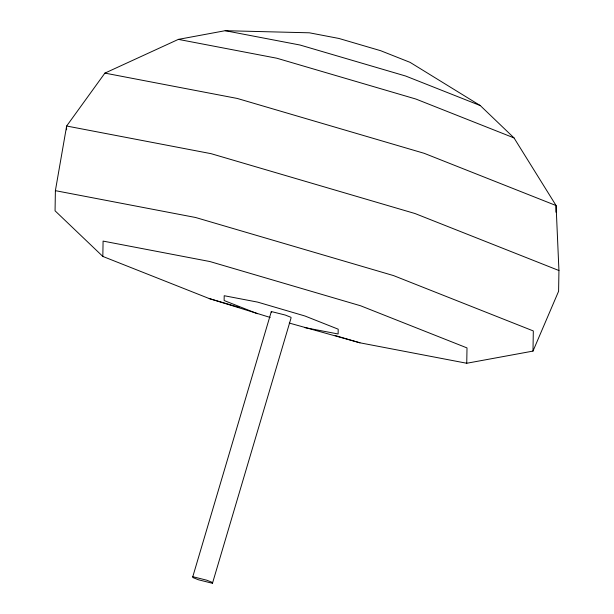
<?xml version="1.0" encoding="UTF-8"?>
<svg xmlns="http://www.w3.org/2000/svg" width="614" height="614" viewBox="0 0 614 614"><rect width="100%" height="100%" fill="white"/><g stroke="black" fill="none" stroke-linecap="round" stroke-linejoin="round"><path stroke-width="0.92" d="M289.24 323.048L359.981 342.819L466.747 363.258L532.983 351.101L558.594 291.282L558.94 270.528L556.084 205.552L514.01 137.904L480.286 105.577L410.083 62.359L380.642 50.701L338.936 38.459L309.395 32.803L225.2 30.7L178.375 39.38L104.902 73.112L66.642 126.023L55.39 190.662L55.06 210.809L102.83 256.437L209.244 298.573L270.168 317.453M66.581 129.8L66.611 127.912M102.83 256.437L103.083 241.095L209.858 261.533L360.595 305.78L467.008 347.915L466.747 363.258M192.788 576.692L192.773 577.521L198.529 579.8L212.467 583.3L291.005 318.159L291.013 317.323L285.257 315.043L271.327 311.544L192.788 576.692L206.718 580.192L212.475 582.471L212.467 583.3M271.311 312.373L271.327 311.544M532.983 351.101L533.32 330.946L393.574 275.609L195.613 217.502L55.39 190.662M555.969 212.214L556.084 205.552L424.159 153.308L237.273 98.455L104.902 73.112M225.2 30.7L300.039 45.029L405.693 76.044L480.286 105.577M178.375 39.38L276.845 58.23L415.87 99.038L514.01 137.904M66.642 126.023L211.078 153.669L414.995 213.526L558.94 270.528M304.674 327.584L338.122 333.985L338.199 329.181L304.866 315.98L257.65 302.119L224.202 295.718L224.125 300.522L257.458 313.723M209.244 298.573L239.575 307.476M335.167 335.536L359.981 342.819"/></g></svg>
